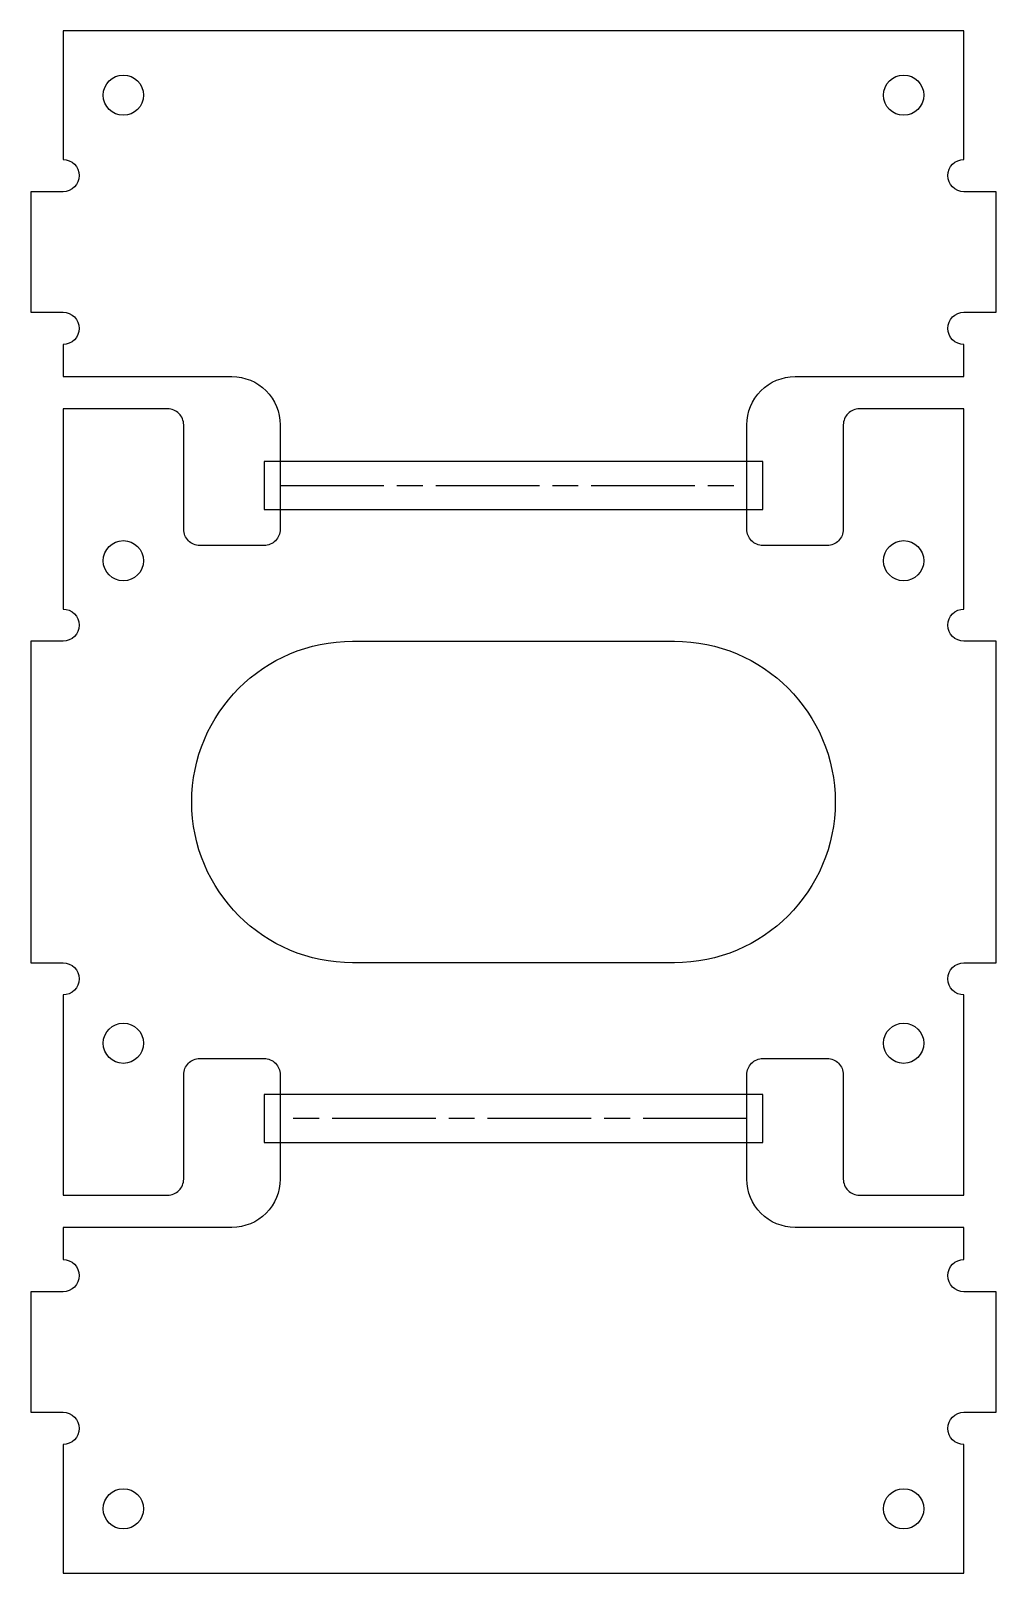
# Model space of a CAD drawing. Header units: millimetres. Extents: x -4 to 116, y 0 to 192.
import ezdxf

# ---------------------------------------------------------------- set-up
doc = ezdxf.new("R2010")
doc.units = ezdxf.units.MM
doc.linetypes.add('CHAIN', pattern=[0.7087, 0.4724, -0.0591, 0.1181, -0.0591])
doc.layers.add('Eje de pliegue (ISO)', color=7, linetype='CHAIN', lineweight=25)
doc.layers.add('int', color=1, linetype='Continuous')
doc.layers.add('rebaje', color=3, linetype='Continuous')

msp = doc.modelspace()

# ---------------------------------------------------------------- linework, layer by layer
for points in [[(27, 142.8), (27, 129.8, -0.414214), (25, 127.8), (17, 127.8, -0.414214), (15, 129.8), (15, 142.8, 0.414214), (13, 144.8), (0, 144.8), (0, 119.9, -1), (0, 115.9), (-4, 115.9), (-4, 75.9), (0, 75.9, -1), (0, 71.9), (0, 47), (13, 47, 0.414214), (15, 49), (15, 62, -0.414214), (17, 64), (25, 64, -0.414214), (27, 62), (27, 49, -0.414214), (21, 43), (0, 43), (0, 39, -1), (0, 35), (-4, 35), (-4, 20), (0, 20, -1), (0, 16), (0, 0), (112, 0), (112, 16, -1), (112, 20), (116, 20), (116, 35), (112, 35, -1), (112, 39), (112, 43), (91, 43, -0.414214), (85, 49), (85, 62, -0.414214), (87, 64), (95, 64, -0.414214), (97, 62), (97, 49, 0.414214), (99, 47), (112, 47), (112, 71.9, -1), (112, 75.9), (116, 75.9), (116, 115.9), (112, 115.9, -1), (112, 119.9), (112, 144.8), (99, 144.8, 0.414214), (97, 142.8), (97, 129.8, -0.414214), (95, 127.8), (87, 127.8, -0.414214), (85, 129.8), (85, 142.8, -0.414214), (91, 148.8), (112, 148.8), (112, 152.8, -1), (112, 156.8), (116, 156.8), (116, 171.8), (112, 171.8, -1), (112, 175.8), (112, 191.8), (0, 191.8), (0, 175.8, -1), (0, 171.8), (-4, 171.8), (-4, 156.8), (0, 156.8, -1), (0, 152.8), (0, 148.8), (21, 148.8, -0.414214)], [(36, 75.9, -1), (36, 115.9), (76, 115.9, -1), (76, 75.9)]]:
    msp.add_lwpolyline(points, format="xyb", close=True)
at = {"layer": 'Eje de pliegue (ISO)', "ltscale": 27.283846}
for p, q in [((27, 135.26), (85, 135.26)), ((85, 56.54), (27, 56.54))]:
    msp.add_line(p, q, dxfattribs=at)
at = {"layer": 'int'}
for centre in [(7.5, 183.8), (104.5, 183.8), (7.5, 125.9), (104.5, 125.9), (7.5, 65.9), (104.5, 65.9), (7.5, 8), (104.5, 8)]:
    msp.add_circle(centre, 2.5, dxfattribs=at)
at = {"layer": 'rebaje'}
for points in [[(25, 132.26), (87, 132.26), (87, 138.26), (25, 138.26)], [(25, 53.54), (87, 53.54), (87, 59.54), (25, 59.54)]]:
    msp.add_lwpolyline(points, close=True, dxfattribs=at)

doc.saveas('drawing.dxf')
